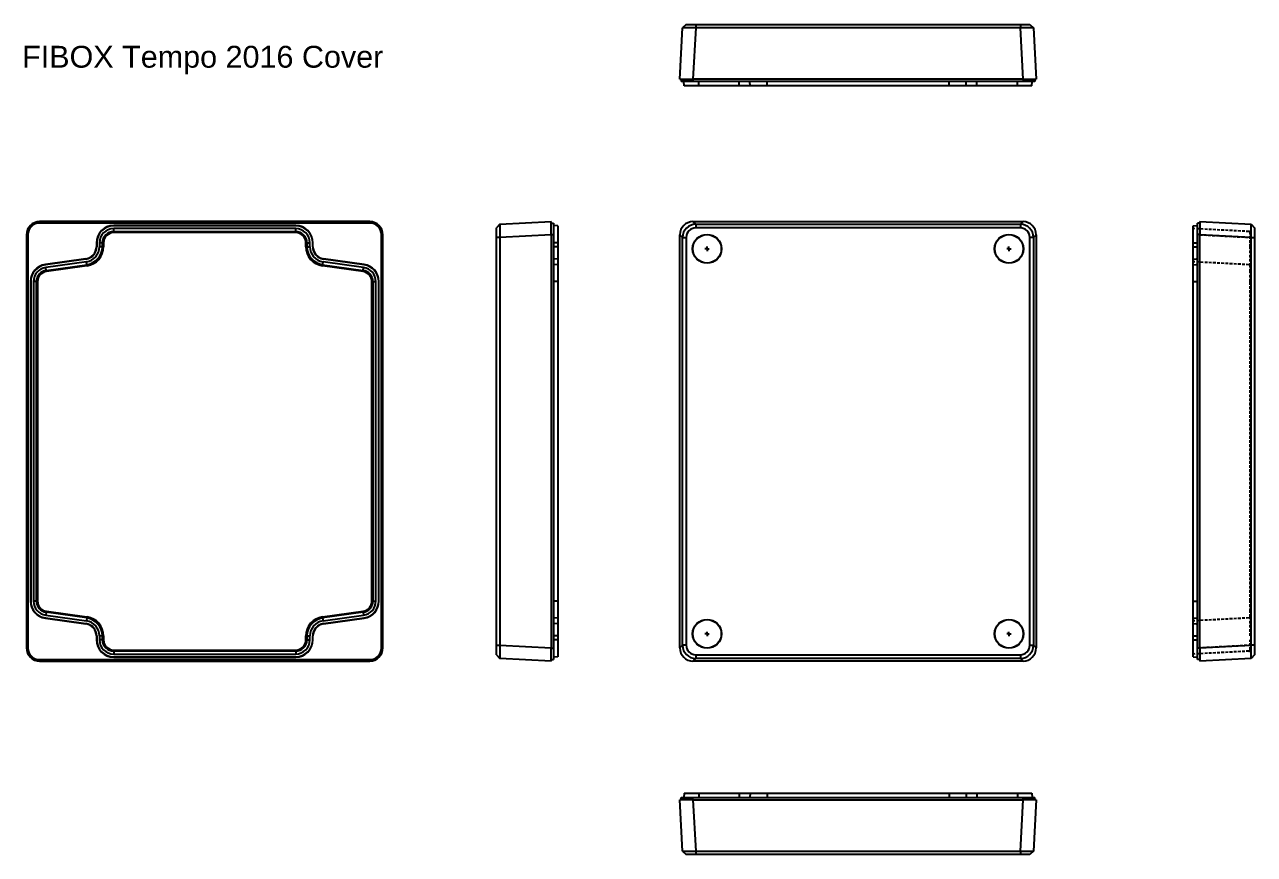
# Model space of a CAD drawing. Header units: millimetres. Extents: x 80 to 2579, y -119 to 749.
# Drawn here: x 2016 to 2579, y 326 to 706 of the extents above; entities that cross this region are included whole.
import ezdxf

# ---------------------------------------------------------------- set-up
doc = ezdxf.new("R2010")
doc.units = ezdxf.units.MM
doc.linetypes.add('HIDDEN', pattern=[1.905, 1.27, -0.635])
doc.styles.get("Standard").update_dxf_attribs({"font": 'arial.ttf'})

# ---------------------------------------------------------------- blocks, each defined once
blk = doc.blocks.new('SW_CENTERMARKSYMBOL_0')
at = {"color": 7, "linetype": 'Continuous'}
for q in [(-0.5, 0), (0, 0.5), (0, -0.5), (0.5, 0)]:
    blk.add_line((0, 0), q, dxfattribs=at)
blk = doc.blocks.new('SW_CENTERMARKSYMBOL_1')
at = {"color": 7, "linetype": 'Continuous'}
for q in [(-0.5, 0), (0, 0.5), (0, -0.5), (0.5, 0)]:
    blk.add_line((0, 0), q, dxfattribs=at)
blk = doc.blocks.new('SW_CENTERMARKSYMBOL_2')
at = {"color": 7, "linetype": 'Continuous'}
for q in [(-0.5, 0), (0, 0.5), (0, -0.5), (0.5, 0)]:
    blk.add_line((0, 0), q, dxfattribs=at)
blk = doc.blocks.new('SW_CENTERMARKSYMBOL_3')
at = {"color": 7, "linetype": 'Continuous'}
for q in [(-0.5, 0), (0, 0.5), (0, -0.5), (0.5, 0)]:
    blk.add_line((0, 0), q, dxfattribs=at)

msp = doc.modelspace()

# ---------------------------------------------------------------- linework, layer by layer
at = {"color": 7, "linetype": 'Continuous'}
for p, q in [((2315.79, 680.68), (2317.03, 704.18)), ((2318.69, 705.68), (2317.03, 704.18)), ((2318.69, 705.68), (2323.02, 705.68)), ((2323.02, 704.18), (2321.79, 680.68)), ((2323.02, 705.68), (2323.02, 704.18)), ((2323.02, 705.68), (2471.67, 705.68)), ((2471.67, 704.18), (2323.02, 704.18)), ((2471.67, 705.68), (2475.99, 705.68)), ((2471.67, 705.68), (2471.67, 704.18)), ((2472.9, 680.68), (2471.67, 704.18)), ((2475.99, 705.68), (2477.66, 704.18)), ((2477.66, 704.18), (2478.89, 680.68)), ((2315.79, 680.68), (2321.79, 680.68)), ((2316.44, 680.68), (2316.44, 679.68)), ((2321.73, 679.68), (2316.44, 679.68)), ((2317.7, 677.68), (2317.59, 679.68)), ((2324.41, 677.68), (2317.7, 677.68)), ((2321.73, 680.68), (2321.73, 679.68)), ((2472.95, 679.68), (2321.73, 679.68)), ((2472.9, 680.68), (2321.79, 680.68)), ((2324.41, 677.68), (2324.4, 679.68)), ((2342.99, 677.68), (2324.41, 677.68)), ((2342.99, 677.68), (2342.97, 679.68)), ((2347.9, 677.68), (2342.99, 677.68)), ((2347.9, 677.68), (2347.79, 679.68)), ((2355.69, 677.68), (2347.9, 677.68)), ((2355.69, 677.68), (2355.69, 679.68)), ((2438.99, 677.68), (2355.69, 677.68)), ((2438.99, 677.68), (2438.99, 679.68)), ((2446.78, 677.68), (2438.99, 677.68)), ((2446.78, 677.68), (2446.89, 679.68)), ((2451.7, 677.68), (2446.78, 677.68)), ((2451.7, 677.68), (2451.71, 679.68)), ((2470.27, 677.68), (2451.7, 677.68)), ((2470.27, 677.68), (2470.29, 679.68)), ((2476.98, 677.68), (2470.27, 677.68)), ((2472.9, 680.68), (2478.89, 680.68)), ((2472.95, 680.68), (2472.95, 679.68)), ((2478.24, 679.68), (2472.95, 679.68)), ((2476.98, 677.68), (2477.09, 679.68)), ((2478.24, 680.68), (2478.24, 679.68)), ((2173.87, 614.86), (2022.65, 614.86)), ((2173.82, 615.51), (2022.71, 615.51)), ((2056.61, 613.61), (2056.61, 613.71)), ((2139.91, 613.71), (2056.61, 613.71)), ((2139.91, 613.61), (2139.91, 613.71)), ((2233.4, 614.28), (2231.9, 612.62)), ((2233.4, 614.28), (2256.9, 615.51)), ((2256.9, 609.52), (2256.9, 615.51)), ((2256.9, 614.86), (2257.9, 614.86)), ((2257.9, 614.86), (2257.9, 609.57)), ((2259.9, 613.61), (2257.9, 613.71)), ((2321.79, 615.51), (2323.02, 614.28)), ((2321.79, 615.51), (2472.9, 615.51)), ((2323.02, 614.28), (2323.02, 612.62)), ((2323.02, 614.28), (2471.67, 614.28)), ((2471.67, 614.28), (2472.9, 615.51)), ((2471.67, 614.28), (2471.67, 612.62)), ((2550.79, 613.61), (2552.79, 613.71)), ((2553.79, 614.86), (2552.79, 614.86)), ((2552.79, 609.57), (2552.79, 614.86)), ((2553.79, 615.51), (2553.79, 609.52)), ((2553.79, 615.51), (2577.29, 614.28)), ((2577.29, 614.28), (2578.79, 612.62)), ((2016.71, 609.52), (2016.71, 420.41)), ((2017.36, 609.57), (2017.36, 420.36)), ((2139.91, 613.61), (2056.61, 613.61)), ((2056.61, 610.98), (2056.61, 612.32)), ((2139.91, 612.32), (2056.61, 612.32)), ((2056.61, 610.98), (2139.91, 610.98)), ((2056.61, 610.98), (2056.61, 610.48)), ((2139.91, 610.48), (2056.61, 610.48)), ((2139.91, 610.98), (2139.91, 612.32)), ((2139.91, 610.98), (2139.91, 610.48)), ((2179.16, 420.36), (2179.16, 609.57)), ((2179.81, 420.41), (2179.81, 609.52)), ((2231.9, 608.29), (2231.9, 612.62)), ((2233.4, 608.29), (2231.9, 608.29)), ((2231.9, 421.64), (2231.9, 608.29)), ((2256.9, 609.52), (2233.4, 608.29)), ((2233.4, 608.29), (2233.4, 421.64)), ((2256.9, 609.57), (2257.9, 609.57)), ((2256.9, 609.52), (2256.9, 420.41)), ((2257.9, 609.57), (2257.9, 420.36)), ((2259.9, 613.61), (2259.9, 605.81)), ((2317.03, 608.29), (2315.79, 609.52)), ((2315.79, 420.41), (2315.79, 609.52)), ((2317.03, 608.29), (2318.69, 608.29)), ((2317.03, 421.64), (2317.03, 608.29)), ((2318.69, 608.29), (2318.69, 421.64)), ((2471.67, 612.62), (2323.02, 612.62)), ((2475.99, 421.64), (2475.99, 608.29)), ((2477.66, 608.29), (2475.99, 608.29)), ((2478.89, 609.52), (2477.66, 608.29)), ((2477.66, 608.29), (2477.66, 421.64)), ((2478.89, 609.52), (2478.89, 420.41)), ((2550.79, 605.81), (2550.79, 613.61)), ((2553.79, 609.57), (2552.79, 609.57)), ((2552.79, 420.36), (2552.79, 609.57)), ((2577.29, 608.29), (2553.79, 609.52)), ((2553.79, 420.41), (2553.79, 609.52)), ((2577.29, 421.64), (2577.29, 608.29)), ((2577.29, 608.29), (2578.79, 608.29)), ((2578.79, 612.62), (2578.79, 608.29)), ((2578.79, 608.29), (2578.79, 421.64)), ((2048.82, 605.81), (2048.71, 605.81)), ((2048.71, 605.81), (2048.71, 604.04)), ((2048.82, 604.04), (2048.71, 604.04)), ((2048.82, 605.81), (2048.82, 604.04)), ((2050.11, 605.81), (2050.11, 604.04)), ((2051.45, 605.81), (2050.11, 605.81)), ((2051.45, 604.04), (2050.11, 604.04)), ((2051.45, 604.04), (2051.45, 605.81)), ((2051.45, 605.81), (2051.95, 605.81)), ((2051.45, 604.04), (2051.95, 604.04)), ((2051.95, 605.81), (2051.95, 604.04)), ((2145.08, 605.81), (2144.58, 605.81)), ((2144.58, 604.04), (2144.58, 605.81)), ((2145.08, 604.04), (2144.58, 604.04)), ((2145.08, 605.81), (2146.41, 605.81)), ((2145.08, 605.81), (2145.08, 604.04)), ((2145.08, 604.04), (2146.41, 604.04)), ((2146.41, 604.04), (2146.41, 605.81)), ((2147.71, 604.04), (2147.71, 605.81)), ((2147.71, 605.81), (2147.81, 605.81)), ((2147.71, 604.04), (2147.81, 604.04)), ((2147.81, 604.04), (2147.81, 605.81)), ((2259.9, 605.81), (2257.9, 605.81)), ((2259.9, 604.04), (2257.9, 604.04)), ((2259.9, 605.81), (2259.9, 604.04)), ((2259.9, 604.04), (2259.9, 598.39)), ((2550.79, 605.81), (2552.79, 605.81)), ((2550.79, 604.04), (2550.79, 605.81)), ((2550.79, 604.04), (2552.79, 604.04)), ((2550.79, 598.39), (2550.79, 604.04)), ((2043.89, 598.5), (2025.32, 595.89)), ((2043.91, 598.39), (2025.33, 595.78)), ((2044.09, 597.12), (2025.51, 594.5)), ((2043.91, 598.39), (2043.89, 598.5)), ((2044.27, 595.79), (2044.09, 597.12)), ((2152.25, 595.79), (2152.44, 597.12)), ((2171.02, 594.5), (2152.44, 597.12)), ((2152.62, 598.39), (2152.63, 598.5)), ((2171.2, 595.78), (2152.62, 598.39)), ((2171.21, 595.89), (2152.63, 598.5)), ((2259.9, 598.39), (2257.9, 598.5)), ((2259.9, 598.39), (2259.9, 595.78)), ((2550.79, 598.39), (2552.79, 598.5)), ((2550.79, 595.78), (2550.79, 598.39)), ((2025.33, 595.78), (2025.32, 595.89)), ((2025.7, 593.18), (2025.51, 594.5)), ((2025.7, 593.18), (2044.27, 595.79)), ((2025.7, 593.18), (2025.77, 592.68)), ((2044.34, 595.3), (2025.77, 592.68)), ((2044.27, 595.79), (2044.34, 595.3)), ((2152.25, 595.79), (2152.18, 595.3)), ((2170.76, 592.68), (2152.18, 595.3)), ((2152.25, 595.79), (2170.83, 593.18)), ((2170.76, 592.68), (2170.83, 593.18)), ((2170.83, 593.18), (2171.02, 594.5)), ((2171.2, 595.78), (2171.21, 595.89)), ((2259.9, 595.78), (2257.9, 595.89)), ((2259.9, 595.78), (2259.9, 588.06)), ((2550.79, 595.78), (2552.79, 595.89)), ((2550.79, 588.06), (2550.79, 595.78)), ((2018.62, 588.06), (2018.51, 588.06)), ((2018.51, 588.06), (2018.51, 441.86)), ((2018.62, 588.06), (2018.62, 441.86)), ((2019.91, 588.06), (2019.91, 441.86)), ((2021.25, 588.06), (2019.91, 588.06)), ((2021.25, 441.86), (2021.25, 588.06)), ((2021.25, 588.06), (2021.75, 588.06)), ((2021.75, 588.06), (2021.75, 441.86)), ((2174.78, 588.06), (2175.28, 588.06)), ((2174.78, 441.86), (2174.78, 588.06)), ((2175.28, 588.06), (2176.61, 588.06)), ((2175.28, 588.06), (2175.28, 441.86)), ((2176.61, 441.86), (2176.61, 588.06)), ((2177.91, 441.86), (2177.91, 588.06)), ((2177.91, 588.06), (2178.01, 588.06)), ((2178.01, 441.86), (2178.01, 588.06)), ((2259.9, 588.06), (2257.9, 588.06)), ((2259.9, 588.06), (2259.9, 441.86)), ((2550.79, 441.86), (2550.79, 588.06)), ((2550.79, 588.06), (2552.79, 588.06)), ((2018.62, 441.86), (2018.51, 441.86)), ((2021.25, 441.86), (2019.91, 441.86)), ((2021.25, 441.86), (2021.75, 441.86)), ((2174.78, 441.86), (2175.28, 441.86)), ((2175.28, 441.86), (2176.61, 441.86)), ((2177.91, 441.86), (2178.01, 441.86)), ((2259.9, 441.86), (2257.9, 441.86)), ((2259.9, 441.86), (2259.9, 434.15)), ((2550.79, 441.86), (2552.79, 441.86)), ((2550.79, 434.15), (2550.79, 441.86)), ((2025.33, 434.15), (2025.32, 434.04)), ((2025.32, 434.04), (2043.89, 431.43)), ((2025.33, 434.15), (2043.91, 431.53)), ((2025.7, 436.75), (2025.51, 435.42)), ((2025.51, 435.42), (2044.09, 432.81)), ((2025.7, 436.75), (2025.77, 437.24)), ((2044.27, 434.14), (2025.7, 436.75)), ((2025.77, 437.24), (2044.34, 434.63)), ((2044.27, 434.14), (2044.09, 432.81)), ((2044.34, 434.63), (2044.27, 434.14)), ((2152.18, 434.63), (2170.76, 437.24)), ((2152.18, 434.63), (2152.25, 434.14)), ((2170.83, 436.75), (2152.25, 434.14)), ((2152.25, 434.14), (2152.44, 432.81)), ((2152.44, 432.81), (2171.02, 435.42)), ((2152.62, 431.53), (2171.2, 434.15)), ((2152.63, 431.43), (2171.21, 434.04)), ((2170.76, 437.24), (2170.83, 436.75)), ((2170.83, 436.75), (2171.02, 435.42)), ((2171.2, 434.15), (2171.21, 434.04)), ((2259.9, 434.15), (2257.9, 434.04)), ((2259.9, 434.15), (2259.9, 431.53)), ((2550.79, 434.15), (2552.79, 434.04)), ((2550.79, 431.53), (2550.79, 434.15)), ((2043.91, 431.53), (2043.89, 431.43)), ((2152.62, 431.53), (2152.63, 431.43)), ((2259.9, 431.53), (2257.9, 431.43)), ((2259.9, 431.53), (2259.9, 425.89)), ((2550.79, 431.53), (2552.79, 431.43)), ((2550.79, 425.89), (2550.79, 431.53)), ((2048.82, 425.89), (2048.71, 425.89)), ((2048.71, 425.89), (2048.71, 424.12)), ((2048.82, 424.12), (2048.71, 424.12)), ((2048.82, 425.89), (2048.82, 424.12)), ((2050.11, 425.89), (2050.11, 424.12)), ((2051.45, 425.89), (2050.11, 425.89)), ((2051.45, 424.12), (2050.11, 424.12)), ((2051.45, 424.12), (2051.45, 425.89)), ((2051.95, 425.89), (2051.45, 425.89)), ((2051.95, 424.12), (2051.45, 424.12)), ((2051.95, 425.89), (2051.95, 424.12)), ((2144.58, 425.89), (2145.08, 425.89)), ((2144.58, 424.12), (2144.58, 425.89)), ((2144.58, 424.12), (2145.08, 424.12)), ((2145.08, 425.89), (2146.41, 425.89)), ((2145.08, 425.89), (2145.08, 424.12)), ((2145.08, 424.12), (2146.41, 424.12)), ((2146.41, 424.12), (2146.41, 425.89)), ((2147.71, 424.12), (2147.71, 425.89)), ((2147.71, 425.89), (2147.81, 425.89)), ((2147.71, 424.12), (2147.81, 424.12)), ((2147.81, 424.12), (2147.81, 425.89)), ((2259.9, 425.89), (2257.9, 425.89)), ((2259.9, 424.12), (2257.9, 424.12)), ((2259.9, 425.89), (2259.9, 424.12)), ((2259.9, 424.12), (2259.9, 416.32)), ((2550.79, 425.89), (2552.79, 425.89)), ((2550.79, 424.12), (2550.79, 425.89)), ((2550.79, 424.12), (2552.79, 424.12)), ((2550.79, 416.32), (2550.79, 424.12)), ((2056.61, 419.45), (2139.91, 419.45)), ((2056.61, 419.45), (2056.61, 418.95)), ((2056.61, 418.95), (2056.61, 417.61)), ((2139.91, 418.95), (2056.61, 418.95)), ((2056.61, 417.61), (2139.91, 417.61)), ((2139.91, 419.45), (2139.91, 418.95)), ((2139.91, 418.95), (2139.91, 417.61)), ((2231.9, 417.31), (2231.9, 421.64)), ((2231.9, 421.64), (2233.4, 421.64)), ((2231.9, 417.31), (2233.4, 415.65)), ((2233.4, 421.64), (2256.9, 420.41)), ((2256.9, 414.42), (2256.9, 420.41)), ((2256.9, 420.36), (2257.9, 420.36)), ((2257.9, 420.36), (2257.9, 415.06)), ((2315.79, 420.41), (2317.03, 421.64)), ((2318.69, 421.64), (2317.03, 421.64)), ((2323.02, 417.31), (2323.02, 415.65)), ((2323.02, 417.31), (2471.67, 417.31)), ((2471.67, 417.31), (2471.67, 415.65)), ((2475.99, 421.64), (2477.66, 421.64)), ((2477.66, 421.64), (2478.89, 420.41)), ((2553.79, 420.36), (2552.79, 420.36)), ((2552.79, 415.06), (2552.79, 420.36)), ((2553.79, 420.41), (2577.29, 421.64)), ((2553.79, 420.41), (2553.79, 414.42)), ((2578.79, 421.64), (2577.29, 421.64)), ((2578.79, 417.31), (2577.29, 415.65)), ((2578.79, 421.64), (2578.79, 417.31)), ((2022.65, 415.06), (2173.87, 415.06)), ((2022.71, 414.42), (2173.82, 414.42)), ((2056.61, 416.32), (2139.91, 416.32)), ((2056.61, 416.32), (2056.61, 416.22)), ((2056.61, 416.22), (2139.91, 416.22)), ((2139.91, 416.32), (2139.91, 416.22)), ((2256.9, 414.42), (2233.4, 415.65)), ((2256.9, 415.06), (2257.9, 415.06)), ((2259.9, 416.32), (2257.9, 416.22)), ((2323.02, 415.65), (2321.79, 414.42)), ((2472.9, 414.42), (2321.79, 414.42)), ((2471.67, 415.65), (2323.02, 415.65)), ((2472.9, 414.42), (2471.67, 415.65)), ((2550.79, 416.32), (2552.79, 416.22)), ((2553.79, 415.06), (2552.79, 415.06)), ((2577.29, 415.65), (2553.79, 414.42)), ((2321.79, 350.93), (2315.79, 350.93)), ((2317.03, 327.43), (2315.79, 350.93)), ((2316.44, 350.93), (2316.44, 351.93)), ((2316.44, 351.93), (2321.73, 351.93)), ((2317.7, 353.93), (2317.59, 351.93)), ((2317.7, 353.93), (2324.41, 353.93)), ((2321.73, 350.93), (2321.73, 351.93)), ((2321.73, 351.93), (2472.95, 351.93)), ((2321.79, 350.93), (2472.9, 350.93)), ((2321.79, 350.93), (2323.02, 327.43)), ((2324.41, 353.93), (2324.4, 351.93)), ((2324.41, 353.93), (2342.99, 353.93)), ((2342.99, 353.93), (2342.97, 351.93)), ((2342.99, 353.93), (2347.9, 353.93)), ((2347.9, 353.93), (2347.79, 351.93)), ((2347.9, 353.93), (2355.69, 353.93)), ((2355.69, 353.93), (2355.69, 351.93)), ((2355.69, 353.93), (2438.99, 353.93)), ((2438.99, 353.93), (2438.99, 351.93)), ((2438.99, 353.93), (2446.78, 353.93)), ((2446.78, 353.93), (2446.89, 351.93)), ((2446.78, 353.93), (2451.7, 353.93)), ((2451.7, 353.93), (2451.71, 351.93)), ((2451.7, 353.93), (2470.27, 353.93)), ((2470.27, 353.93), (2470.29, 351.93)), ((2470.27, 353.93), (2476.98, 353.93)), ((2471.67, 327.43), (2472.9, 350.93)), ((2478.89, 350.93), (2472.9, 350.93)), ((2472.95, 350.93), (2472.95, 351.93)), ((2472.95, 351.93), (2478.24, 351.93)), ((2476.98, 353.93), (2477.09, 351.93)), ((2478.89, 350.93), (2477.66, 327.43)), ((2478.24, 350.93), (2478.24, 351.93)), ((2317.03, 327.43), (2318.69, 325.93)), ((2323.02, 327.43), (2471.67, 327.43)), ((2323.02, 327.43), (2323.02, 325.93)), ((2471.67, 327.43), (2471.67, 325.93)), ((2477.66, 327.43), (2475.99, 325.93)), ((2323.02, 325.93), (2318.69, 325.93)), ((2471.67, 325.93), (2323.02, 325.93)), ((2475.99, 325.93), (2471.67, 325.93))]:
    msp.add_line(p, q, dxfattribs=at)
at = {"color": 1, "linetype": 'HIDDEN'}
for p, q in [((2576.32, 610.98), (2550.79, 612.32)), ((2576.79, 605.81), (2576.79, 610.48)), ((2576.79, 604.04), (2576.79, 605.81)), ((2576.79, 595.3), (2576.79, 604.04)), ((2576.32, 595.79), (2550.79, 597.12)), ((2576.32, 595.79), (2550.79, 597.12)), ((2576.79, 592.68), (2576.79, 595.3)), ((2576.79, 588.06), (2576.79, 592.68)), ((2576.79, 441.86), (2576.79, 588.06)), ((2576.79, 437.24), (2576.79, 441.86)), ((2576.32, 434.14), (2550.79, 432.81)), ((2576.32, 434.14), (2550.79, 432.81)), ((2576.79, 434.63), (2576.79, 437.24)), ((2576.79, 425.89), (2576.79, 434.63)), ((2576.79, 419.45), (2576.79, 424.12)), ((2576.32, 418.95), (2550.79, 417.61))]:
    msp.add_line(p, q, dxfattribs=at)
at = {"color": 7, "linetype": 'HIDDEN'}
for p, q in [((2553.79, 609.57), (2552.79, 609.57)), ((2553.79, 609.52), (2577.29, 608.29)), ((2550.79, 605.81), (2552.79, 605.81)), ((2550.79, 604.04), (2552.79, 604.04)), ((2550.79, 598.39), (2552.79, 598.5)), ((2550.79, 595.78), (2552.79, 595.89)), ((2550.79, 588.06), (2552.79, 588.06)), ((2550.79, 441.86), (2552.79, 441.86)), ((2550.79, 434.15), (2552.79, 434.04)), ((2550.79, 431.53), (2552.79, 431.43)), ((2550.79, 425.89), (2552.79, 425.89)), ((2550.79, 424.12), (2552.79, 424.12)), ((2553.79, 420.36), (2552.79, 420.36)), ((2577.29, 421.64), (2553.79, 420.41))]:
    msp.add_line(p, q, dxfattribs=at)
at = {"color": 7, "linetype": 'Continuous'}
for centre, radius in [((2328.24, 603.06), 6.6), ((2328.24, 603.06), 6.51), ((2466.44, 603.06), 6.6), ((2466.44, 603.06), 6.51), ((2328.24, 426.86), 6.6), ((2328.24, 426.86), 6.51), ((2466.44, 426.86), 6.6), ((2466.44, 426.86), 6.51)]:
    msp.add_circle(centre, radius, dxfattribs=at)
for centre, radius, start, end in [((2320.02, 610.36), 93.87, 88.1711, 91.8289), ((2474.66, 610.36), 93.87, 88.171, 91.829), ((2022.65, 609.57), 5.29, 89.9696, 180.0304), ((2056.61, 605.81), 7.9, 90, 180), ((2139.91, 605.81), 7.9, 0, 90), ((2173.87, 609.57), 5.29, 359.9696, 90.0304), ((2327.22, 611.28), 93.87, 178.171, 181.829), ((2323.02, 608.28), 6, 90.0376, 179.9624), ((2471.66, 608.28), 6, 0.0376, 89.9624), ((2483.46, 611.28), 93.88, 358.1713, 1.8287), ((2056.61, 605.81), 7.8, 90, 180), ((2056.61, 605.81), 6.5, 90, 180), ((2056.61, 605.81), 5.17, 90, 180), ((2056.61, 605.81), 4.67, 90, 180), ((2139.91, 605.81), 7.8, 0, 90), ((2139.91, 605.81), 6.5, 0, 90), ((2139.91, 605.81), 5.17, 0, 90), ((2139.91, 605.81), 4.67, 0, 90), ((2323.02, 608.29), 4.33, 90.0363, 179.9637), ((2471.66, 608.29), 4.33, 0.0363, 89.9637), ((2043.11, 604.04), 5.6, 278, 0), ((2043.11, 604.04), 5.7, 278, 0), ((2043.11, 604.04), 7, 278, 0), ((2043.11, 604.04), 8.33, 278, 0), ((2043.11, 604.04), 8.83, 278, 0), ((2153.41, 604.04), 8.83, 180, 262), ((2153.41, 604.04), 8.33, 180, 262), ((2153.41, 604.04), 7, 180, 262), ((2153.41, 604.04), 5.7, 180, 262), ((2153.41, 604.04), 5.6, 180, 262), ((2026.41, 588.06), 7.9, 98, 180), ((2026.41, 588.06), 7.8, 98, 180), ((2026.41, 588.06), 6.5, 98, 180), ((2026.41, 588.06), 5.17, 98, 180), ((2026.41, 588.06), 4.67, 98, 180), ((2170.11, 588.06), 4.67, 0, 82), ((2170.11, 588.06), 5.17, 0, 82), ((2170.11, 588.06), 6.5, 0, 82), ((2170.11, 588.06), 7.8, 0, 82), ((2170.11, 588.06), 7.9, 0, 82), ((2026.41, 441.86), 7.9, 180, 262), ((2026.41, 441.86), 7.8, 180, 262), ((2026.41, 441.86), 6.5, 180, 262), ((2026.41, 441.86), 5.17, 180, 262), ((2026.41, 441.86), 4.67, 180, 262), ((2170.11, 441.86), 4.67, 278, 0), ((2170.11, 441.86), 5.17, 278, 0), ((2170.11, 441.86), 6.5, 278, 0), ((2170.11, 441.86), 7.8, 278, 0), ((2170.11, 441.86), 7.9, 278, 0), ((2043.11, 425.89), 8.33, 0, 82), ((2043.11, 425.89), 8.83, 0, 82), ((2153.41, 425.89), 8.83, 98, 180), ((2153.41, 425.89), 8.33, 98, 180), ((2043.11, 425.89), 5.6, 0, 82), ((2043.11, 425.89), 5.7, 0, 82), ((2043.11, 425.89), 7, 0, 82), ((2153.41, 425.89), 7, 98, 180), ((2153.41, 425.89), 5.7, 98, 180), ((2153.41, 425.89), 5.6, 98, 180), ((2056.61, 424.12), 7.9, 180, 270), ((2056.61, 424.12), 7.8, 180, 270), ((2056.61, 424.12), 6.5, 180, 270), ((2056.61, 424.12), 5.17, 180, 270), ((2056.61, 424.12), 4.67, 180, 270), ((2139.91, 424.12), 6.5, 270, 0), ((2139.91, 424.12), 5.17, 270, 0), ((2139.91, 424.12), 7.8, 270, 0), ((2139.91, 424.12), 7.9, 270, 0), ((2139.91, 424.12), 4.67, 270, 0), ((2022.65, 420.35), 5.29, 179.9696, 270.0304), ((2173.87, 420.35), 5.29, 269.9696, 0.0304), ((2327.22, 418.64), 93.87, 178.171, 181.829), ((2323.02, 421.64), 6, 180.0376, 269.9624), ((2323.02, 421.64), 4.33, 180.0363, 269.9637), ((2471.66, 421.64), 4.33, 270.0363, 359.9637), ((2471.66, 421.64), 6, 270.0376, 359.9624), ((2483.46, 418.64), 93.88, 358.1713, 1.8287), ((2320.02, 421.25), 93.87, 268.1711, 271.8289), ((2474.66, 421.25), 93.87, 268.171, 271.829)]:
    msp.add_arc(centre, radius, start, end, dxfattribs=at)
at = {"color": 1, "linetype": 'HIDDEN'}
for centre, radius, start, end in [((2576.29, 610.48), 0.5, 0, 87), ((2576.3, 595.29), 0.497, 0.262, 87.2977), ((2576.3, 595.29), 0.497, 0.262, 87.2977), ((2576.3, 434.63), 0.497, 272.7023, 359.738), ((2576.3, 434.63), 0.497, 272.7023, 359.738), ((2576.29, 419.45), 0.5, 273, 0)]:
    msp.add_arc(centre, radius, start, end, dxfattribs=at)
at = {"color": 7, "linetype": 'Continuous'}
for centre, major_axis, start_param, end_param in [((2022.72, 609.5), (4.25, -4.25), 2.357564, 3.925621), ((2173.8, 609.5), (4.25, 4.25), 5.499157, 7.067214), ((2321.8, 609.5), (4.25, -4.25), 2.357564, 3.925621), ((2472.88, 609.5), (4.25, 4.25), 5.499157, 7.067214), ((2022.72, 420.42), (4.25, 4.25), 2.357564, 3.925621), ((2173.8, 420.42), (4.25, -4.25), 5.499157, 7.067214), ((2321.8, 420.42), (4.25, 4.25), 2.357564, 3.925621), ((2472.88, 420.42), (4.25, -4.25), 5.499157, 7.067214)]:
    msp.add_ellipse(centre, major_axis=major_axis, ratio=0.997265, start_param=start_param, end_param=end_param, dxfattribs=at)

# ---------------------------------------------------------------- block references
at = {"color": 7, "linetype": 'Continuous', "xscale": 2, "yscale": 2, "zscale": 2}
for name, p in [('SW_CENTERMARKSYMBOL_1', (2328.24, 603.06)), ('SW_CENTERMARKSYMBOL_2', (2466.44, 603.06)), ('SW_CENTERMARKSYMBOL_0', (2328.24, 426.86)), ('SW_CENTERMARKSYMBOL_3', (2466.44, 426.86))]:
    msp.add_blockref(name, p, dxfattribs=at)

# ---------------------------------------------------------------- texts
msp.add_text('FIBOX Tempo 2016 Cover', height=10).set_placement((2014.67, 685.97))

doc.saveas('drawing.dxf')
